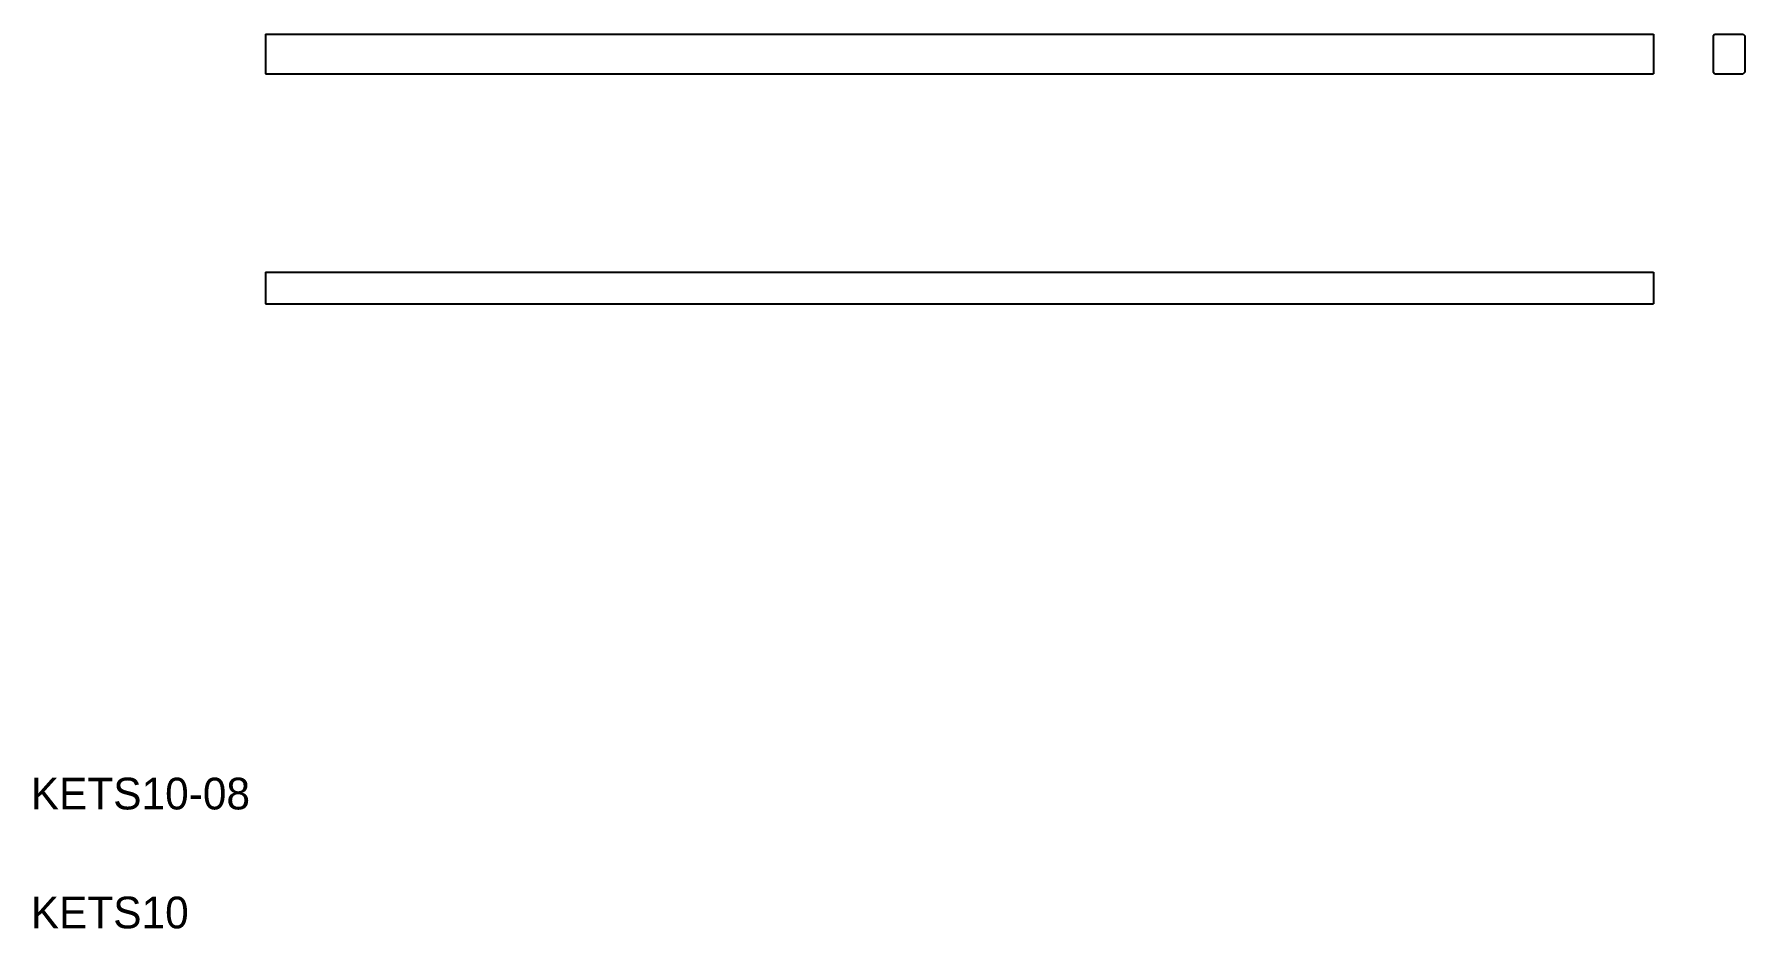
# Model space of a CAD drawing. Extents: x 21 to 452, y 20 to 246.
import ezdxf

# ---------------------------------------------------------------- set-up
doc = ezdxf.new("R2010")
doc.units = 0
doc.layers.get('0').update_dxf_attribs({"linetype": 'CONTINUOUS'})

msp = doc.modelspace()

# ---------------------------------------------------------------- linework, layer by layer
at = {"color": 7, "linetype": 'CONTINUOUS'}
for p, q in [((79.24, 245.57), (429.24, 245.57)), ((79.24, 245.57), (79.24, 235.57)), ((429.24, 245.57), (429.24, 235.57)), ((444.24, 245.17), (444.64, 245.57)), ((444.24, 245.17), (444.24, 235.97)), ((444.64, 245.57), (451.84, 245.57)), ((451.84, 245.57), (452.24, 245.17)), ((452.24, 245.17), (452.24, 235.97)), ((79.24, 235.57), (429.24, 235.57)), ((444.64, 235.57), (444.24, 235.97)), ((444.64, 235.57), (451.84, 235.57)), ((452.24, 235.97), (451.84, 235.57)), ((79.24, 185.57), (429.24, 185.57)), ((79.24, 185.57), (79.24, 177.57)), ((429.24, 185.57), (429.24, 177.57)), ((79.24, 177.57), (429.24, 177.57))]:
    msp.add_line(p, q, dxfattribs=at)

# ---------------------------------------------------------------- texts
for s, p in [('KETS10-08', (20, 50)), ('KETS10', (20, 20))]:
    msp.add_text(s, height=8, dxfattribs=at).set_placement(p)

doc.saveas('drawing.dxf')
